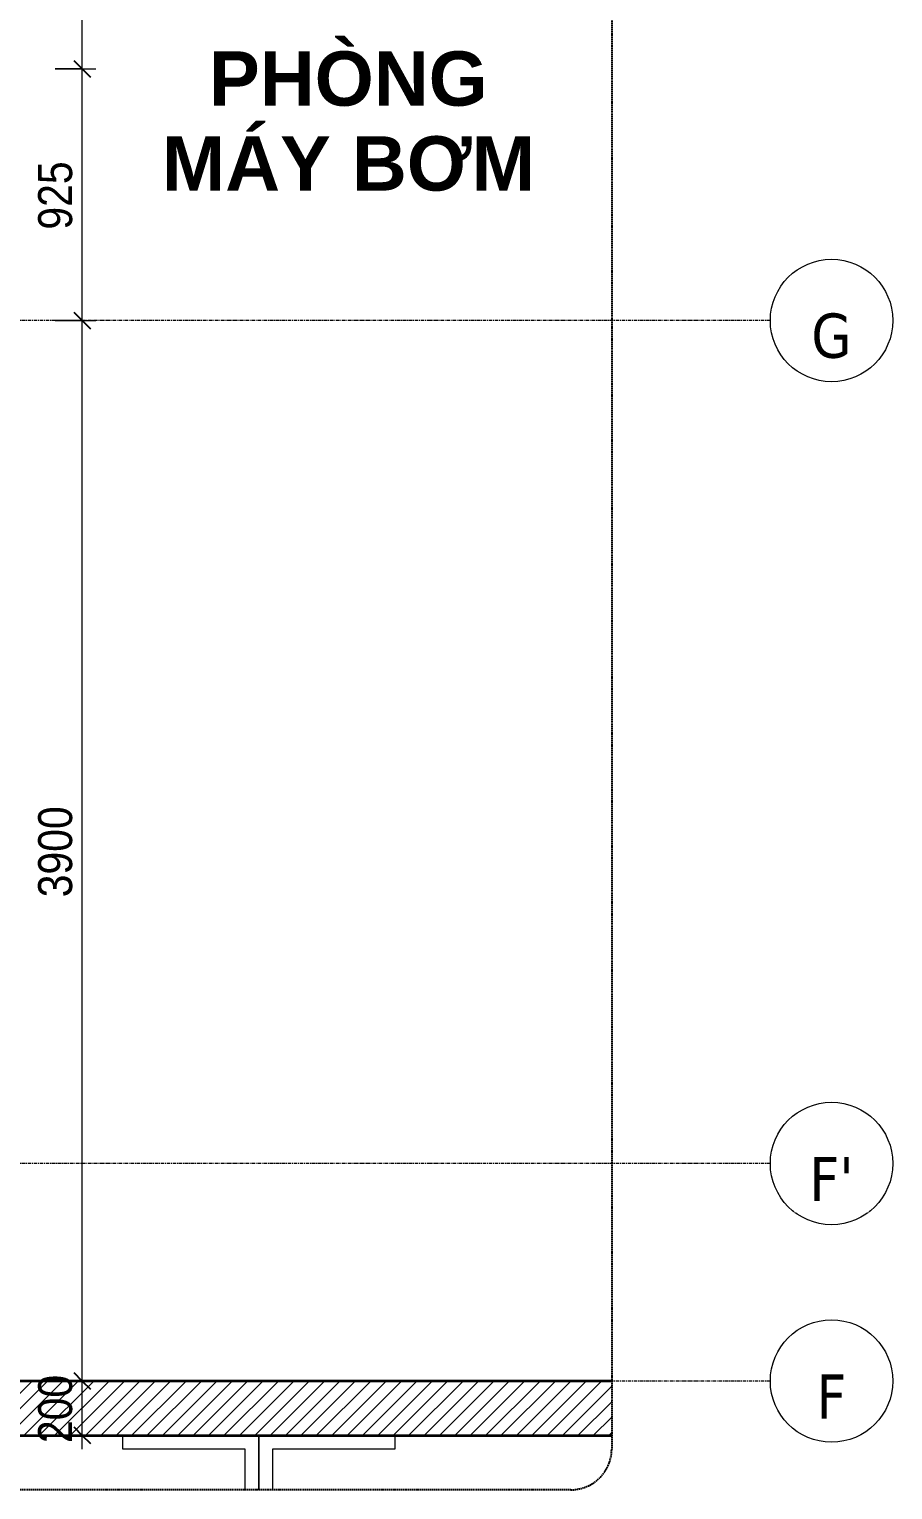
# Model space of a CAD drawing. Header units: millimetres. Extents: x 42962 to 86732, y 2002 to 54980.
# Drawn here: x 49108 to 52282, y 44137 to 49508 of the extents above; entities that cross this region are included whole.
import ezdxf

# ---------------------------------------------------------------- set-up
doc = ezdxf.new("R2010")
doc.units = ezdxf.units.MM
for name, pattern in [('Dash - Tight', [4.5, 3, -1.5]), ('Grid Line', [22.225, 12.7, -3.175, 3.175, -3.175]), ('Hidden', [7.14375, 4.7625, -2.38125])]:
    doc.linetypes.add(name, pattern=pattern)
for name, color, linetype, lineweight in [('A-ANNO-DIMS', 211, 'Continuous', 9), ('A-ANNO-DIMS-50', 211, 'Continuous', 9), ('A-DETL-GENF-1', 92, 'Dash - Tight', 18), ('A-DETL-GENF-2', 92, 'Hidden', 25), ('A-WALL-1', 113, 'Continuous', 35), ('A-WALL-PATT-1', 111, 'Continuous', 18), ('C-PRKG', 70, 'Continuous', 18), ('G-ANNO-TEXT-1', 7, 'Continuous', 9), ('S-GRID-1', 1, 'Grid Line', 9), ('S-GRID-IDEN', 1, 'Continuous', 9)]:
    doc.layers.add(name, color=color, linetype=linetype, lineweight=lineweight)
doc.styles.add('Arial_B', font='arialbd.ttf', dxfattribs={"height": 200})
doc.styles.add('Tahoma_B', font='tahomabd.ttf', dxfattribs={"height": 162.5})
doc.styles.add('UTM Avo', font='', dxfattribs={"width": 0.9, "height": 125})
doc.styles.get('UTM Avo').set_extended_font_data('UTM Avo')
doc.dimstyles.new('1_Dim_chi_tiet_2_5', dxfattribs={"dimscale": 304.8, "dimtxt": 124.912619, "dimasz": 0.19685, "dimexe": 0.164042, "dimexo": 0.0625, "dimgap": 0.016404, "dimtad": 1, "dimdec": 0, "dimrnd": 5, "dimzin": 0, "dimdsep": 46, "dimtxsty": 'UTM Avo', "dimblk1": 'OBLIQUE', "dimblk2": 'OBLIQUE', "dimsah": 1, "dimcen": 0.09, "dimdle": 0.164042, "dimazin": 0, "dimtfac": 1, "dimtdec": 4, "dimtix": 1, "dimtmove": 0, "dimatfit": 3, "dimfxl": 0.328084, "dimfxlon": 1, "dimtvp": 1, "dimtolj": 1, "dimtzin": 0, "dimarcsym": 2})

# ---------------------------------------------------------------- blocks, each defined once
blk = doc.blocks.new('xe oto1 - xe oto-615462-TKCS_THANG MÁY TM1- MẶT BẰNG TẦNG HẦM')
at = {"layer": 'C-PRKG'}
for p, q in [((-50, -4950), (-50, -4800)), ((0, -4800), (0, -5000)), ((0, -4800), (0, -5000)), ((-500, -4950), (-50, -4950)), ((-500, -5000), (-500, -4950))]:
    blk.add_line(p, q, dxfattribs=at)
blk = doc.blocks.new('xe oto1 - xe oto-V1-TKCS_THANG MÁY TM1- MẶT BẰNG TẦNG HẦM')
at = {"layer": 'C-PRKG'}
for p, q in [((-2500, -5000), (-2500, -4800)), ((-2500, -5000), (-2500, -4800)), ((-2450, -4800), (-2450, -4950)), ((-50, -4950), (-50, -4800)), ((0, -4800), (0, -5000)), ((0, -4800), (0, -5000)), ((-2450, -4950), (-2000, -4950)), ((-2000, -4950), (-2000, -5000)), ((-500, -4950), (-50, -4950)), ((-500, -5000), (-500, -4950))]:
    blk.add_line(p, q, dxfattribs=at)
blk = doc.blocks.new('BORDER VIEW - BORDER VIEW-3767401-TKCS_THANG MÁY TM1- MẶT BẰNG TẦNG HẦM')
at = {"layer": 'A-DETL-GENF-2'}
for p, q in [((7396.6, 9616), (7396.6, 150)), ((7246.6, 0), (150, 0))]:
    blk.add_line(p, q, dxfattribs=at)
blk.add_arc((7246.6, 150), 150, 270, 0, dxfattribs=at)
blk = doc.blocks.new('Grid - M_Grid Head - Circle-353313-TKCS_THANG MÁY TM1- MẶT BẰNG TẦNG HẦM')
at = {"layer": 'S-GRID-IDEN'}
blk.add_circle((0, 0), 4.5, dxfattribs=at)
blk = doc.blocks.new('DIMBLOCK1-TKCS_THANG MÁY TM1- MẶT BẰNG TẦNG HẦM')
at = {"layer": 'A-ANNO-DIMS-50'}
for p, q in [((49203.4, 44536.9), (49353.4, 44536.9)), ((49303.4, 44536.9), (49203.4, 44536.9)), ((49303.4, 44286.9), (49303.4, 44536.9)), ((49203.4, 44336.9), (49353.4, 44336.9)), ((49303.4, 44336.9), (49203.4, 44336.9))]:
    blk.add_line(p, q, dxfattribs=at)
at = {"layer": 'A-ANNO-DIMS-50', "lineweight": 25}
for p, q in [((49303.4, 44536.9), (49273.4, 44566.9)), ((49303.4, 44536.9), (49333.4, 44506.9)), ((49303.4, 44336.9), (49273.4, 44366.9)), ((49303.4, 44336.9), (49333.4, 44306.9))]:
    blk.add_line(p, q, dxfattribs=at)
at = {"layer": 'A-ANNO-DIMS-50', "color": 0, "insert": (49141.1, 44308.6), "char_height": 125, "width": 308.118, "attachment_point": 1, "rotation": 90, "line_spacing_factor": 1.110334, "style": 'UTM Avo'}
blk.add_mtext('200', dxfattribs=at)
blk = doc.blocks.new('_Oblique')
at = {"color": 0, "linetype": 'ByBlock', "lineweight": -2}
blk.add_line((-0.5, -0.5), (0.5, 0.5), dxfattribs=at)
blk = doc.blocks.new('DIMBLOCK2-TKCS_THANG MÁY TM1- MẶT BẰNG TẦNG HẦM')
at = {"layer": 'A-ANNO-DIMS-50', "lineweight": 25}
for p, q in [((49303.4, 48436.9), (49273.4, 48466.9)), ((49303.4, 48436.9), (49333.4, 48406.9)), ((49303.4, 44536.9), (49273.4, 44566.9)), ((49303.4, 44536.9), (49333.4, 44506.9))]:
    blk.add_line(p, q, dxfattribs=at)
at = {"layer": 'A-ANNO-DIMS-50'}
for p, q in [((49203.4, 48436.9), (49353.4, 48436.9)), ((49303.4, 48436.9), (49203.4, 48436.9)), ((49303.4, 44536.9), (49303.4, 48436.9)), ((49203.4, 44536.9), (49353.4, 44536.9)), ((49303.4, 44536.9), (49203.4, 44536.9))]:
    blk.add_line(p, q, dxfattribs=at)
at = {"layer": 'A-ANNO-DIMS-50', "color": 0, "insert": (49141.1, 46315.8), "char_height": 125, "width": 410.824, "attachment_point": 1, "rotation": 90, "line_spacing_factor": 1.110334, "style": 'UTM Avo'}
blk.add_mtext('3900', dxfattribs=at)
blk = doc.blocks.new('DIMBLOCK3-TKCS_THANG MÁY TM1- MẶT BẰNG TẦNG HẦM')
at = {"layer": 'A-ANNO-DIMS-50'}
for p, q in [((49203.4, 49361.9), (49353.4, 49361.9)), ((49303.4, 49361.9), (49203.4, 49361.9)), ((49303.4, 48436.9), (49303.4, 49361.9)), ((49203.4, 48436.9), (49353.4, 48436.9)), ((49303.4, 48436.9), (49203.4, 48436.9))]:
    blk.add_line(p, q, dxfattribs=at)
at = {"layer": 'A-ANNO-DIMS-50', "lineweight": 25}
for p, q in [((49303.4, 49361.9), (49273.4, 49391.9)), ((49303.4, 49361.9), (49333.4, 49331.9)), ((49303.4, 48436.9), (49273.4, 48466.9)), ((49303.4, 48436.9), (49333.4, 48406.9))]:
    blk.add_line(p, q, dxfattribs=at)
at = {"layer": 'A-ANNO-DIMS-50', "color": 0, "insert": (49141.1, 48771.1), "char_height": 125, "width": 308.118, "attachment_point": 1, "rotation": 90, "line_spacing_factor": 1.110334, "style": 'UTM Avo'}
blk.add_mtext('925', dxfattribs=at)
blk = doc.blocks.new('DIMBLOCK4-TKCS_THANG MÁY TM1- MẶT BẰNG TẦNG HẦM')
at = {"layer": 'A-ANNO-DIMS-50', "lineweight": 25}
for p, q in [((49303.4, 51436.9), (49273.4, 51466.9)), ((49303.4, 51436.9), (49333.4, 51406.9)), ((49303.4, 49361.9), (49273.4, 49391.9)), ((49303.4, 49361.9), (49333.4, 49331.9))]:
    blk.add_line(p, q, dxfattribs=at)
at = {"layer": 'A-ANNO-DIMS-50'}
for p, q in [((49203.4, 51436.9), (49353.4, 51436.9)), ((49303.4, 51436.9), (49203.4, 51436.9)), ((49303.4, 49361.9), (49303.4, 51436.9)), ((49203.4, 49361.9), (49353.4, 49361.9)), ((49303.4, 49361.9), (49203.4, 49361.9))]:
    blk.add_line(p, q, dxfattribs=at)
at = {"layer": 'A-ANNO-DIMS-50', "color": 0, "insert": (49141.1, 50228.3), "char_height": 125, "width": 410.824, "attachment_point": 1, "rotation": 90, "line_spacing_factor": 1.110334, "style": 'UTM Avo'}
blk.add_mtext('2075', dxfattribs=at)

msp = doc.modelspace()

# ---------------------------------------------------------------- hatches: boundary and pattern name
at = {"layer": 'A-WALL-PATT-1'}
h = msp.add_hatch(dxfattribs=at)
h.set_pattern_fill('FP_1', color=256, style=0, pattern_type=2)
h.set_pattern_definition([(45, (0, 0), (-28.284271, 28.284271), [])])
h.paths.add_polyline_path([(51249.2, 44336.9), (51249.2, 44536.9), (48252.6, 44536.9), (48252.6, 44336.9)])

# ---------------------------------------------------------------- linework, layer by layer
at = {"layer": 'A-WALL-1'}
for p, q in [((51249.2, 44536.9), (48852.6, 44536.9)), ((48252.6, 44336.9), (51249.2, 44336.9))]:
    msp.add_line(p, q, dxfattribs=at)
at = {"layer": 'S-GRID-1'}
for p, q in [((50582.3, 48436.9), (44662.1, 48436.9)), ((51832.3, 48436.9), (50582.3, 48436.9)), ((50582.3, 45336.9), (44662.1, 45336.9)), ((51832.3, 45336.9), (50582.3, 45336.9)), ((50582.3, 44536.9), (44662.1, 44536.9)), ((51832.3, 44536.9), (50582.3, 44536.9))]:
    msp.add_line(p, q, dxfattribs=at)

# ---------------------------------------------------------------- block references
at = {"layer": 'A-DETL-GENF-1'}
msp.add_blockref('BORDER VIEW - BORDER VIEW-3767401-TKCS_THANG MÁY TM1- MẶT BẰNG TẦNG HẦM', (43852.6, 44136.9), dxfattribs=at)
at = {"layer": 'C-PRKG', "rotation": 180}
for name, p in [('xe oto1 - xe oto-V1-TKCS_THANG MÁY TM1- MẶT BẰNG TẦNG HẦM', (47452.6, 39336.9)), ('xe oto1 - xe oto-615462-TKCS_THANG MÁY TM1- MẶT BẰNG TẦNG HẦM', (49952.6, 39336.9))]:
    msp.add_blockref(name, p, dxfattribs=at)
at = {"layer": 'S-GRID-IDEN', "xscale": 49.99999999999998, "yscale": 49.99999999999998, "zscale": 49.99999999999998, "rotation": 89.99999999999982}
for p in [(52057.3, 48436.9), (52057.3, 45336.9), (52057.3, 44536.9)]:
    msp.add_blockref('Grid - M_Grid Head - Circle-353313-TKCS_THANG MÁY TM1- MẶT BẰNG TẦNG HẦM', p, dxfattribs=at)

# ---------------------------------------------------------------- texts
at = {"layer": 'G-ANNO-TEXT-1', "insert": (50281.6, 49169.2), "char_height": 200, "width": 1452, "attachment_point": 5, "line_spacing_factor": 0.936439, "style": 'Arial_B'}
msp.add_mtext('\\pt635,1270,1905,2540,3175,3810,4445,5080,5715,6350,6985,7620,8255,8890,9525,10160,10795,11430,12065,12700,13335,13970,14605,15240,15875,16510,17145,17780,18415,19050,19685,20320;PHÒNG\\PMÁY BƠM', dxfattribs=at)

# ---------------------------------------------------------------- dimensions: what is measured, and where the dimension line sits
at = {"layer": 'A-ANNO-DIMS'}
for base, p1, p2, override, picture, middle in [((49303.4, 51436.9), (49203.4, 49361.9), (49203.4, 51436.9), {"dimpost": '<>', "dimfxl": 2075}, 'DIMBLOCK4-TKCS_THANG MÁY TM1- MẶT BẰNG TẦNG HẦM', (49233.8, 50399.4)), ((49303.4, 49361.9), (49203.4, 48436.9), (49203.4, 49361.9), {"dimpost": '<>', "dimfxl": 925}, 'DIMBLOCK3-TKCS_THANG MÁY TM1- MẶT BẰNG TẦNG HẦM', (49233.8, 48899.4)), ((49303.4, 48436.9), (49203.4, 44536.9), (49203.4, 48436.9), {"dimpost": '<>', "dimfxl": 3900}, 'DIMBLOCK2-TKCS_THANG MÁY TM1- MẶT BẰNG TẦNG HẦM', (49233.8, 46486.9)), ((49303.4, 44536.9), (49203.4, 44336.9), (49203.4, 44536.9), {"dimpost": '<>', "dimfxl": 200}, 'DIMBLOCK1-TKCS_THANG MÁY TM1- MẶT BẰNG TẦNG HẦM', (49233.8, 44436.9))]:
    dim = msp.add_linear_dim(base=base, p1=p1, p2=p2, angle=90, dimstyle='1_Dim_chi_tiet_2_5', override=override, dxfattribs=at)
    dim.commit()
    dim.dimension.update_dxf_attribs({"geometry": picture, "text_midpoint": middle})

# ---------------------------------------------------------------- next in the draw order: texts
at = {"layer": 'S-GRID-IDEN', "char_height": 162.5, "attachment_point": 5, "line_spacing_factor": 0.996129, "style": 'Tahoma_B', "bg_fill": 3, "box_fill_scale": 1.25, "bg_fill_color": 256, "bg_fill_true_color": 13158600, "bg_fill_transparency": 0}
for s, insert, width in [('\\pt634.99962,1269.99925,1905.0005,2540.00013,3174.99975,3809.99937,4445.00062,5080.00025,5714.99987,6349.9995,6985.00075,7620.00037,8255,8889.99962,9524.99925,10160.0005,10795.00013,11429.99975,12064.99938,12700.00063,13335.00025,13969.99988,14604.9995,15240.00075,15875.00038,16510,17144.99963,17779.99925,18415.0005,19050.00013,19684.99975,20319.99938;G', (52057.1, 48379.7), 168.5), ("\\pt634.99962,1269.99925,1905.0005,2540.00013,3174.99975,3809.99937,4445.00062,5080.00025,5714.99987,6349.9995,6985.00075,7620.00037,8255,8889.99962,9524.99925,10160.0005,10795.00013,11429.99975,12064.99938,12700.00063,13335.00025,13969.99988,14604.9995,15240.00075,15875.00038,16510,17144.99963,17779.99925,18415.0005,19050.00013,19684.99975,20319.99938;F'", (52056.8, 45279.7), 192), ('\\pt634.99962,1269.99925,1905.0005,2540.00013,3174.99975,3809.99937,4445.00062,5080.00025,5714.99987,6349.9995,6985.00075,7620.00037,8255,8889.99962,9524.99925,10160.0005,10795.00013,11429.99975,12064.99938,12700.00063,13335.00025,13969.99988,14604.9995,15240.00075,15875.00038,16510,17144.99963,17779.99925,18415.0005,19050.00013,19684.99975,20319.99938;F', (52056.8, 44479.7), 132.5)]:
    msp.add_mtext(s, dxfattribs=dict(at, insert=insert, width=width))

doc.saveas('drawing.dxf')
